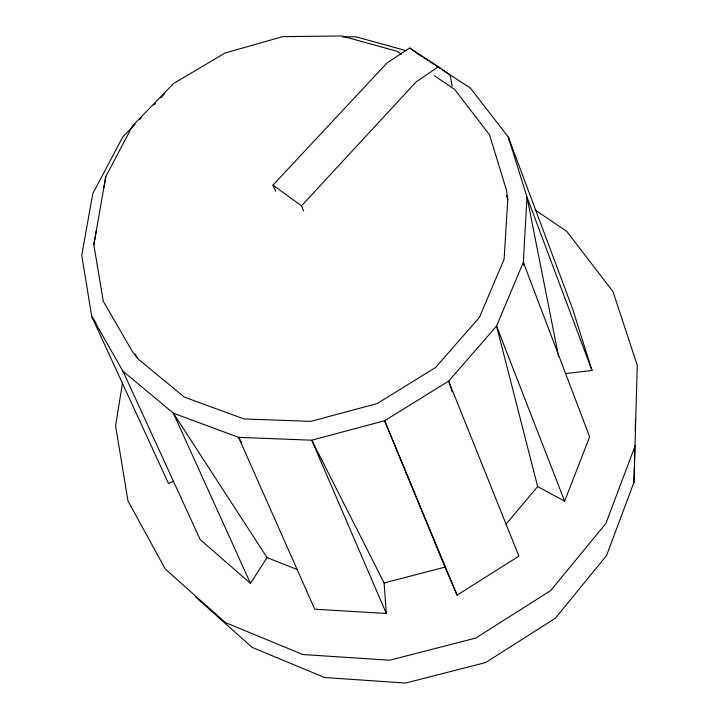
<?xml version="1.0" encoding="UTF-8"?>
<svg xmlns="http://www.w3.org/2000/svg" width="719" height="719" viewBox="0 0 719 719"><rect width="100%" height="100%" fill="white"/><g stroke="black" fill="none" stroke-linecap="round" stroke-linejoin="round"><path stroke-width="1.08" d="M195.595 597.004L252.108 647.379L324.629 677.532L405.57 683.05L485.64 662.559L555.311 618.25L606.53 555.58L633.996 482.269L634.338 467.844M634.526 460.079L634.814 447.874M635.236 430.124L635.506 419.024M633.996 482.269L637.25 365.234L613.01 291.635L566.68 231.302L535.287 210.101M434.348 75.693L454.705 89.462L489.576 134.947L506.509 190.391L507.767 199.549L504.109 259.226L479.402 317.394L435.588 367.49L377.16 403.575L310.743 421.361L243.975 418.943L184.334 397.095L137.994 358.889L132.413 351.573L103.302 301.279L93.83 244.766L96.166 231.347M122.518 382.903L115.588 425.792L127.982 500.918L165.298 569.053L225.326 622.537L302.825 654.533L389.662 660.213L475.753 638.086L550.745 590.524L605.847 523.486L635.344 445.331M103.878 187.605L105.81 176.479L132.566 125.816L173.549 83.548L225.011 53.026L282.612 36.678L341.588 35.95L396.96 51.256L401.633 54.311M93.83 244.766L105.81 176.479M524.043 265.581L523.342 262.291L496.559 326.067L537.641 486.547L564.64 501.17L589.634 436.837L523.342 262.291L526.991 197.033L508.333 137.113L470.415 88.078L442.23 69.752M124.198 373.017L122.94 371.157L200.224 539.654L250.482 583.379L267.046 557.593L173.387 413.191L122.94 371.157L91.735 316.522L81.75 255.353L92.769 193.681L122.769 136.961L135.172 124.171M506.005 524.25L537.641 486.547M303.598 211.018L301.504 205.841L416.175 81.849L438.482 66.759L450.184 75.198L452.206 86.262M275.611 191.218L272.995 185.107L387.217 62.751L409.668 48.029L438.482 66.759M139.828 119.372L141.373 117.772M153.776 104.983L155.331 103.383M160.759 97.784L164.633 93.785M452.125 391.765L448.674 381.097L384.629 420.732L444.953 567.12L457.113 595.134L518.893 556.138L448.674 381.097L496.559 326.067L564.64 501.17M173.477 481.29L168.48 483.447L91.735 316.522L96.076 323.029M250.482 583.379L173.387 413.191L238.582 437.368L311.758 440.19L384.126 582.947L444.953 567.12M565.368 373.574L592.007 370.483L572.666 309.044L508.333 137.113L509.007 140.412M342.415 36.939L355.797 36.777L406.037 50.636M384.126 582.947L386.31 613.469L314.742 609.2L238.582 437.368L241.431 442.203M267.046 557.593L296.857 569.358M417.802 53.871L421.559 56.316M423.437 57.538L428.138 60.594M430.016 61.816L433.773 64.261M435.651 65.483L440.352 68.53M409.668 48.029L417.505 53.655M272.995 185.107L301.504 205.841M135.217 354.099L137.437 357.927M386.31 613.469L311.758 440.19L384.629 420.732L457.113 595.134M592.007 370.483L526.991 197.033L558.555 356.381M506.473 195.316L507.767 199.549"/></g></svg>
